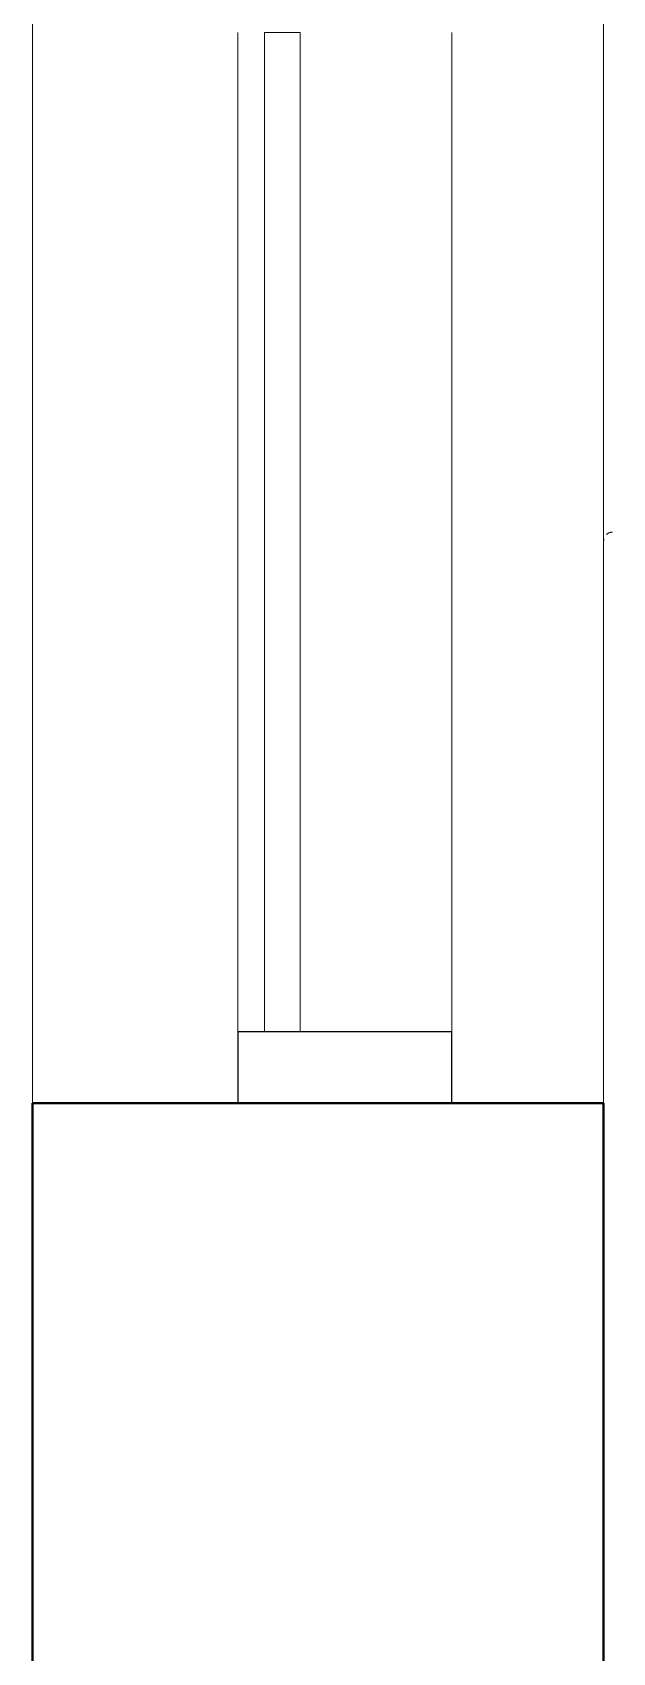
# Model space of a CAD drawing. Header units: inches. Extents: x -874 to -44, y 343 to 1063.
# Drawn here: x -858.34 to -842.09, y 853.78 to 899.17 of the extents above; entities that cross this region are included whole.
import ezdxf

# ---------------------------------------------------------------- set-up
doc = ezdxf.new("R2010")
doc.units = ezdxf.units.IN
doc.header["$MEASUREMENT"] = 0
for name, color, linetype, lineweight in [('A-GLAZ-CURT', 52, 'Continuous', 9), ('A-GLAZ-CWMG', 51, 'Continuous', 9), ('A-WALL', 113, 'Continuous', 15), ('I-FURN', 30, 'Continuous', 9)]:
    doc.layers.add(name, color=color, linetype=linetype, lineweight=lineweight)

# ---------------------------------------------------------------- blocks, each defined once
blk = doc.blocks.new('System Panel - zGlazed-5173169-SECOND FLOOR FFE PLAN')
at = {"layer": 'A-GLAZ-CURT', "lineweight": 15}
for p, q in [((14, -0.5), (-14, -0.5)), ((-14, -0.5), (-14, -1.5)), ((14, -1.5), (14, -0.5)), ((-14, -1.5), (14, -1.5))]:
    blk.add_line(p, q, dxfattribs=at)
blk = doc.blocks.new('Rectangular Mullion - 6_ x 2_ Rectangular_CE_-5174039-SECOND FLOOR FFE PLAN')
at = {"layer": 'A-GLAZ-CWMG'}
for p, q in [((-253.839, 1057.423), (-225.839, 1057.423)), ((-253.839, 1051.423), (-225.839, 1051.423))]:
    blk.add_line(p, q, dxfattribs=at)
blk = doc.blocks.new('Rectangular Mullion - 6_ x 2_ Rectangular_CE_-5174040-SECOND FLOOR FFE PLAN')
at = {"layer": 'A-GLAZ-CWMG', "lineweight": 25}
for p, q in [((-2, 2.25), (0, 2.25)), ((-2, -3.75), (-2, 2.25)), ((0, 2.25), (0, -3.75)), ((0, -3.75), (-2, -3.75))]:
    blk.add_line(p, q, dxfattribs=at)
blk = doc.blocks.new('Chair_Lounge_Loveseat - Tufted Sofa-2796854-SECOND FLOOR FFE PLAN')
at = {"layer": 'I-FURN'}
for p, q in [((34.5, 15.125), (22.5, 15.125)), ((38.25, 15.125), (34.5, 15.125))]:
    blk.add_line(p, q, dxfattribs=at)
at = {"layer": 'I-FURN', "flags": 128}
for points in [[(38.25, 15.125), (38.26, 15.125), (38.27, 15.124), (38.28, 15.123), (38.29, 15.122), (38.3, 15.12), (38.309, 15.118)], [(38.436, 15.042), (38.443, 15.034), (38.449, 15.026), (38.455, 15.018), (38.46, 15.01), (38.466, 15.002), (38.47, 14.993), (38.475, 14.984), (38.479, 14.975), (38.483, 14.966), (38.486, 14.956), (38.49, 14.947), (38.492, 14.937), (38.494, 14.927), (38.496, 14.917), (38.498, 14.908), (38.499, 14.898), (38.5, 14.888), (38.5, 14.878), (38.5, 14.875)]]:
    blk.add_lwpolyline(points, dxfattribs=at)

msp = doc.modelspace()

# ---------------------------------------------------------------- linework, layer by layer
at = {"layer": 'A-WALL'}
for p, q in [((-858.336, 869.173), (-858.336, 901.173)), ((-842.336, 901.173), (-842.336, 884.923))]:
    msp.add_line(p, q, dxfattribs=at)
at = {"layer": 'A-WALL', "lineweight": 40}
for p, q in [((-858.336, 869.173), (-858.336, 788.349)), ((-842.336, 869.173), (-858.336, 869.173)), ((-842.336, 808.173), (-842.336, 869.173))]:
    msp.add_line(p, q, dxfattribs=at)

# ---------------------------------------------------------------- block references
at = {"layer": 'A-GLAZ-CURT', "rotation": 269.9999999999999}
msp.add_blockref('System Panel - zGlazed-5173169-SECOND FLOOR FFE PLAN', (-850.336, 885.173), dxfattribs=at)
at = {"layer": 'A-GLAZ-CWMG', "rotation": 90.0000000000003}
msp.add_blockref('Rectangular Mullion - 6_ x 2_ Rectangular_CE_-5174039-SECOND FLOOR FFE PLAN', (204.837, 1125.012), dxfattribs=at)
at = {"layer": 'A-GLAZ-CWMG', "extrusion": (0, 0, -1), "rotation": 270.0000000000001}
msp.add_blockref('Rectangular Mullion - 6_ x 2_ Rectangular_CE_-5174040-SECOND FLOOR FFE PLAN', (850.336, 869.173), dxfattribs=at)
at = {"layer": 'I-FURN', "rotation": 89.99999999999991}
msp.add_blockref('Chair_Lounge_Loveseat - Tufted Sofa-2796854-SECOND FLOOR FFE PLAN', (-827.211, 846.673), dxfattribs=at)

doc.saveas('drawing.dxf')
